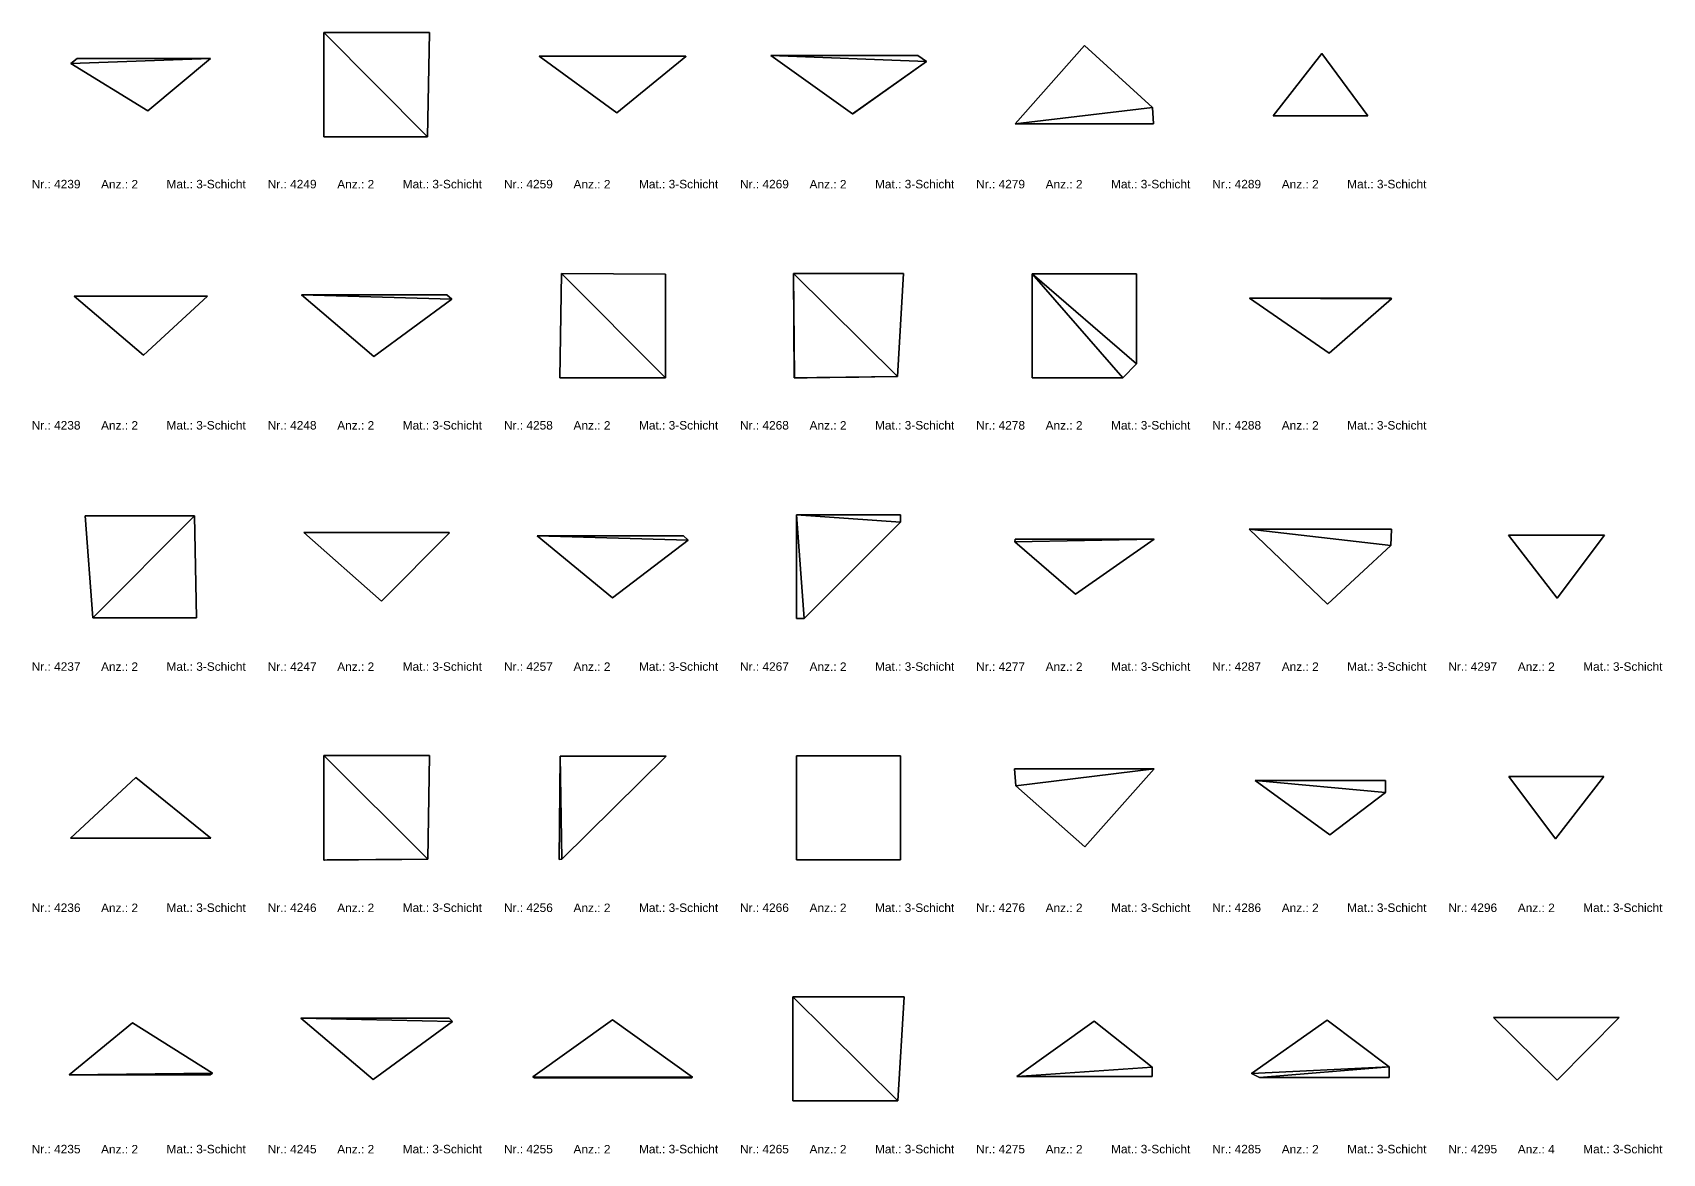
# Model space of a CAD drawing. Header units: millimetres. Extents: x -1099 to 66227, y -20588 to 1633.
# Drawn here: x 50685 to 66227, y -9081 to 1614 of the extents above; entities that cross this region are included whole.
import ezdxf

# ---------------------------------------------------------------- set-up
doc = ezdxf.new("R2010")
doc.units = ezdxf.units.MM
doc.header["$LTSCALE"] = 12.5
doc.layers.add('CURVES', color=1, linetype='Continuous', true_color=0xff0000)
doc.layers.add('TEXT', color=1, linetype='Continuous', true_color=0xff0000)
doc.styles.add('ARIAL_REGULAR', font='arial.ttf')

msp = doc.modelspace()

# ---------------------------------------------------------------- texts
at = {"layer": 'TEXT', "attachment_point": 7, "style": 'ARIAL_REGULAR'}
for s, insert, char_height, width in [('Nr.: 4239', (50676, 126), 81.1, 1080.49), ('Anz.: 2', (51338, 126), 81.1, 853.81), ('Mat.: 3-Schicht', (51962, 126), 81.15, 1665.28), ('Nr.: 4249', (52927, 126), 81.1, 1080.49), ('Anz.: 2', (53590, 126), 81.1, 853.81), ('Mat.: 3-Schicht', (54214, 126), 81.15, 1665.28), ('Nr.: 4259', (55180, 126), 81.1, 1080.49), ('Anz.: 2', (55843, 126), 81.1, 853.81), ('Mat.: 3-Schicht', (56467, 126), 81.15, 1665.28), ('Nr.: 4269', (57431, 126), 81.1, 1080.49), ('Anz.: 2', (58094, 126), 81.1, 853.81), ('Mat.: 3-Schicht', (58718, 126), 81.15, 1665.28), ('Nr.: 4279', (59683, 126), 81.1, 1080.49), ('Anz.: 2', (60345, 126), 81.1, 853.81), ('Mat.: 3-Schicht', (60969, 126), 81.15, 1665.28), ('Nr.: 4289', (61934, 126), 81.1, 1080.49), ('Anz.: 2', (62597, 126), 81.1, 853.81), ('Mat.: 3-Schicht', (63221, 126), 81.15, 1665.28), ('Nr.: 4238', (50676, -2175), 81.1, 1080.49), ('Anz.: 2', (51338, -2175), 81.1, 853.81), ('Mat.: 3-Schicht', (51962, -2175), 81.15, 1665.28), ('Nr.: 4248', (52927, -2175), 81.1, 1080.49), ('Anz.: 2', (53590, -2175), 81.1, 853.81), ('Mat.: 3-Schicht', (54214, -2175), 81.15, 1665.28), ('Nr.: 4258', (55180, -2175), 81.1, 1080.49), ('Anz.: 2', (55843, -2175), 81.1, 853.81), ('Mat.: 3-Schicht', (56467, -2175), 81.15, 1665.28), ('Nr.: 4268', (57431, -2175), 81.1, 1080.49), ('Anz.: 2', (58094, -2175), 81.1, 853.81), ('Mat.: 3-Schicht', (58718, -2175), 81.15, 1665.28), ('Nr.: 4278', (59683, -2175), 81.1, 1080.49), ('Anz.: 2', (60345, -2175), 81.1, 853.81), ('Mat.: 3-Schicht', (60969, -2175), 81.15, 1665.28), ('Nr.: 4288', (61934, -2175), 81.1, 1080.49), ('Anz.: 2', (62597, -2175), 81.1, 853.81), ('Mat.: 3-Schicht', (63221, -2175), 81.15, 1665.28), ('Nr.: 4237', (50676, -4477), 81.1, 1079.61), ('Anz.: 2', (51338, -4477), 81.1, 853.81), ('Mat.: 3-Schicht', (51962, -4477), 81.15, 1665.28), ('Nr.: 4247', (52927, -4477), 81.1, 1079.61), ('Anz.: 2', (53590, -4477), 81.1, 853.81), ('Mat.: 3-Schicht', (54214, -4477), 81.15, 1665.28), ('Nr.: 4257', (55180, -4477), 81.1, 1079.61), ('Anz.: 2', (55843, -4477), 81.1, 853.81), ('Mat.: 3-Schicht', (56467, -4477), 81.15, 1665.28), ('Nr.: 4267', (57431, -4477), 81.1, 1079.61), ('Anz.: 2', (58094, -4477), 81.1, 853.81), ('Mat.: 3-Schicht', (58718, -4477), 81.15, 1665.28), ('Nr.: 4277', (59683, -4477), 81.1, 1079.61), ('Anz.: 2', (60345, -4477), 81.1, 853.81), ('Mat.: 3-Schicht', (60969, -4477), 81.15, 1665.28), ('Nr.: 4287', (61934, -4477), 81.1, 1079.61), ('Anz.: 2', (62597, -4477), 81.1, 853.81), ('Mat.: 3-Schicht', (63221, -4477), 81.15, 1665.28), ('Nr.: 4297', (64185, -4477), 81.1, 1079.61), ('Anz.: 2', (64848, -4477), 81.1, 853.81), ('Mat.: 3-Schicht', (65472, -4477), 81.15, 1665.28), ('Nr.: 4236', (50676, -6778), 81.1, 1079.61), ('Anz.: 2', (51338, -6778), 81.1, 853.81), ('Mat.: 3-Schicht', (51962, -6778), 81.15, 1665.28), ('Nr.: 4246', (52927, -6778), 81.1, 1079.61), ('Anz.: 2', (53590, -6778), 81.1, 853.81), ('Mat.: 3-Schicht', (54214, -6778), 81.15, 1665.28), ('Nr.: 4256', (55180, -6778), 81.1, 1079.61), ('Anz.: 2', (55843, -6778), 81.1, 853.81), ('Mat.: 3-Schicht', (56467, -6778), 81.15, 1665.28), ('Nr.: 4266', (57431, -6778), 81.1, 1079.61), ('Anz.: 2', (58094, -6778), 81.1, 853.81), ('Mat.: 3-Schicht', (58718, -6778), 81.15, 1665.28), ('Nr.: 4276', (59683, -6778), 81.1, 1079.61), ('Anz.: 2', (60345, -6778), 81.1, 853.81), ('Mat.: 3-Schicht', (60969, -6778), 81.15, 1665.28), ('Nr.: 4286', (61934, -6778), 81.1, 1079.61), ('Anz.: 2', (62597, -6778), 81.1, 853.81), ('Mat.: 3-Schicht', (63221, -6778), 81.15, 1665.28), ('Nr.: 4296', (64185, -6778), 81.1, 1079.61), ('Anz.: 2', (64848, -6778), 81.1, 853.81), ('Mat.: 3-Schicht', (65472, -6778), 81.15, 1665.28), ('Nr.: 4235', (50676, -9081), 81.1, 1081.37), ('Anz.: 2', (51338, -9081), 81.1, 853.81), ('Mat.: 3-Schicht', (51962, -9081), 81.15, 1665.28), ('Nr.: 4245', (52927, -9081), 81.1, 1081.37), ('Anz.: 2', (53590, -9081), 81.1, 853.81), ('Mat.: 3-Schicht', (54214, -9081), 81.15, 1665.28), ('Nr.: 4255', (55180, -9081), 81.1, 1081.37), ('Anz.: 2', (55843, -9081), 81.1, 853.81), ('Mat.: 3-Schicht', (56467, -9081), 81.15, 1665.28), ('Nr.: 4265', (57431, -9081), 81.1, 1081.37), ('Anz.: 2', (58094, -9081), 81.1, 853.81), ('Mat.: 3-Schicht', (58718, -9081), 81.15, 1665.28), ('Nr.: 4275', (59683, -9081), 81.1, 1081.37), ('Anz.: 2', (60345, -9081), 81.1, 853.81), ('Mat.: 3-Schicht', (60969, -9081), 81.15, 1665.28), ('Nr.: 4285', (61934, -9081), 81.1, 1081.37), ('Anz.: 2', (62597, -9081), 81.1, 853.81), ('Mat.: 3-Schicht', (63221, -9081), 81.15, 1665.28), ('Nr.: 4295', (64185, -9081), 81.1, 1081.37), ('Anz.: 4', (64848, -9081), 81.1, 854.69), ('Mat.: 3-Schicht', (65472, -9081), 81.15, 1665.28)]:
    msp.add_mtext(s, dxfattribs=dict(at, insert=insert, char_height=char_height, width=width))

# ---------------------------------------------------------------- meshes
at = {"layer": 'CURVES'}
mesh = msp.add_polyface(dxfattribs=at)
corners = [(54471, 1614), (53461, 1614), (53461, 1614, 100), (54471, 1614, 100), (53461, 1614, 100), (53461, 1614), (53461, 620), (53461, 620, 100), (53461, 620, 100), (53461, 620), (54452, 620), (54452, 620, 100), (54471, 1614), (54471, 1614, 100), (54452, 620, 100), (54452, 620), (53461, 1614), (54471, 1614), (53461, 620), (54452, 620), (54471, 1614, 100), (53461, 1614, 100), (53461, 620, 100), (54452, 620, 100)]
mesh.append_faces([[corners[k] for k in face] for face in [(3, 0, 1, 2), (5, 6, 7, 4), (8, 9, 10, 11), (13, 14, 15, 12), (16, 19, 18, 18), (19, 16, 17, 17), (23, 21, 22, 22), (21, 23, 20, 20)]])
mesh = msp.add_polyface(dxfattribs=at)
corners = [(61365, 900), (60715, 1490), (60715, 1490, 100), (61365, 900, 100), (60715, 1490, 100), (60715, 1490), (60056, 744), (60056, 744, 100), (60056, 744, 100), (60056, 744), (61375, 744), (61375, 744, 100), (61365, 900), (61365, 900, 100), (61375, 744, 100), (61375, 744), (60715, 1490), (61365, 900), (60056, 744), (61375, 744), (61365, 900, 100), (60715, 1490, 100), (60056, 744, 100), (61375, 744, 100)]
mesh.append_faces([[corners[k] for k in face] for face in [(0, 1, 2, 3), (4, 5, 6, 7), (8, 9, 10, 11), (15, 12, 13, 14), (17, 19, 18, 18), (18, 16, 17, 17), (20, 21, 22, 22), (22, 23, 20, 20)]])
mesh = msp.add_polyface(dxfattribs=at)
corners = [(62980, 1414), (62515, 820), (62515, 820, 100), (62980, 1414, 100), (62515, 820, 100), (62515, 820), (63417, 820), (63417, 820, 100), (62980, 1414), (62980, 1414, 100), (63417, 820, 100), (63417, 820), (62515, 820), (62980, 1414), (63417, 820), (62980, 1414, 100), (62515, 820, 100), (63417, 820, 100)]
mesh.append_faces([[corners[k] for k in face] for face in [(0, 1, 2, 3), (4, 5, 6, 7), (11, 8, 9, 10), (14, 12, 13, 13), (15, 16, 17, 17)]])
mesh = msp.add_polyface(dxfattribs=at)
corners = [(52383, 1367), (51110, 1367), (51110, 1367, 100), (52383, 1367, 100), (51110, 1367, 100), (51110, 1367), (51049, 1317), (51049, 1317, 100), (51049, 1317, 100), (51049, 1317), (51784, 867), (51784, 867, 100), (52383, 1367), (52383, 1367, 100), (51784, 867, 100), (51784, 867), (51110, 1367), (52383, 1367), (51049, 1317), (51784, 867), (52383, 1367, 100), (51110, 1367, 100), (51049, 1317, 100), (51784, 867, 100)]
mesh.append_faces([[corners[k] for k in face] for face in [(3, 0, 1, 2), (5, 6, 7, 4), (8, 9, 10, 11), (15, 12, 13, 14), (17, 19, 18, 18), (18, 16, 17, 17), (20, 21, 22, 22), (22, 23, 20, 20)]])
mesh = msp.add_polyface(dxfattribs=at)
corners = [(56913, 1388), (55517, 1388), (55517, 1388, 100), (56913, 1388, 100), (55517, 1388, 100), (55517, 1388), (56257, 847), (56257, 847, 100), (56257, 847, 100), (56257, 847), (56915, 1386), (56915, 1386, 100), (56913, 1388), (56913, 1388, 100), (56915, 1386, 100), (56915, 1386), (56915, 1386, 50), (56915, 1386, 25), (56915, 1386, 50), (56915, 1386, 25), (56915, 1386, 12), (56915, 1386, 25), (56915, 1386, 12), (56913, 1387, 50), (56913, 1387, 50), (56913, 1387, 25), (56913, 1387, 25), (56913, 1388, 25), (56913, 1387, 12), (56913, 1388, 12), (56913, 1387, 75), (56913, 1387, 75), (56913, 1387, 88), (56913, 1388, 75), (56913, 1388, 88), (56915, 1386, 75), (56915, 1386, 75), (56915, 1386, 88), (56915, 1386, 75), (56915, 1386, 88), (55517, 1388), (56913, 1388), (56257, 847), (56915, 1386), (56913, 1388, 100), (55517, 1388, 100), (56257, 847, 100), (56915, 1386, 100)]
mesh.append_faces([[corners[k] for k in face] for face in [(0, 1, 2, 3), (7, 4, 5, 6), (8, 9, 10, 11), (37, 39, 38, 36), (35, 36, 18, 16), (16, 18, 19, 17), (19, 21, 22, 20), (34, 32, 31, 33), (31, 30, 23, 24), (24, 23, 25, 26), (27, 26, 28, 29), (21, 15, 22, 22), (20, 22, 15, 15), (21, 38, 14, 15), (17, 19, 20, 20), (25, 17, 20, 28), (21, 19, 18, 18), (15, 12, 28, 20), (38, 21, 18, 18), (39, 14, 38, 38), (37, 14, 39, 39), (18, 36, 38, 38), (13, 14, 37, 32), (36, 35, 37, 37), (35, 16, 23, 30), (35, 30, 32, 37), (16, 17, 25, 23), (28, 26, 25, 25), (27, 29, 12, 12), (27, 12, 33, 33), (12, 29, 28, 28), (27, 24, 26, 26), (33, 31, 24, 24), (32, 30, 31, 31), (32, 34, 13, 13), (33, 13, 34, 34), (13, 33, 12, 12), (33, 24, 27, 27), (40, 43, 42, 42), (43, 40, 41, 41), (47, 45, 46, 46), (45, 47, 44, 44)]])
mesh = msp.add_polyface(dxfattribs=at)
corners = [(59126, 1396), (57724, 1396), (57724, 1396, 100), (59126, 1396, 100), (57724, 1396, 100), (57724, 1396), (58505, 838), (58505, 838, 100), (58505, 838, 100), (58505, 838), (58506, 838), (58506, 838, 100), (58506, 838, 100), (58506, 838), (59208, 1339), (59208, 1339, 100), (59126, 1396), (59126, 1396, 100), (59208, 1339, 100), (59208, 1339), (57724, 1396), (59126, 1396), (58505, 838), (58506, 838), (59208, 1339), (59126, 1396, 100), (57724, 1396, 100), (58505, 838, 100), (58506, 838, 100), (59208, 1339, 100)]
mesh.append_faces([[corners[k] for k in face] for face in [(2, 3, 0, 1), (5, 6, 7, 4), (8, 9, 10, 11), (15, 12, 13, 13), (13, 14, 15, 15), (17, 18, 19, 19), (19, 16, 17, 17), (24, 23, 22, 22), (21, 24, 20, 20), (22, 20, 24, 24), (29, 26, 27, 27), (26, 29, 25, 25), (28, 29, 27, 27)]])
mesh = msp.add_polyface(dxfattribs=at)
corners = [(56720, -690), (55730, -684), (55730, -684, 100), (56720, -690, 100), (55730, -684, 100), (55730, -684), (55712, -1681), (55712, -1681, 100), (55712, -1681, 100), (55712, -1681), (56720, -1681), (56720, -1681, 100), (56720, -690), (56720, -690, 100), (56720, -1681, 100), (56720, -1681), (55730, -684), (56720, -690), (55712, -1681), (56720, -1681), (56720, -690, 100), (55730, -684, 100), (55712, -1681, 100), (56720, -1681, 100)]
mesh.append_faces([[corners[k] for k in face] for face in [(3, 0, 1, 2), (4, 5, 6, 7), (8, 9, 10, 11), (14, 15, 12, 13), (16, 19, 18, 18), (19, 16, 17, 17), (23, 21, 22, 22), (21, 23, 20, 20)]])
mesh = msp.add_polyface(dxfattribs=at)
corners = [(58990, -684), (57942, -684), (57942, -684, 100), (58990, -684, 100), (57942, -684, 100), (57942, -684), (57949, -1681), (57949, -1681, 100), (57949, -1681), (57949, -1681, 100), (58932, -1668), (58932, -1668, 100), (58440, -1674, 50), (57950, -1681, 50), (57950, -1681), (57950, -1681, 25), (57950, -1681, 50), (57950, -1681, 25), (57950, -1681, 12), (57949, -1681, 25), (57949, -1681, 12), (57949, -1681, 6), (57949, -1681, 12), (57949, -1681, 6), (57949, -1681, 3), (57949, -1681, 6), (57949, -1681, 3), (58440, -1674, 25), (58072, -1679, 50), (58072, -1679, 25), (58686, -1671, 50), (58072, -1679, 12), (57950, -1681, 25), (57950, -1681, 12), (57950, -1681, 12), (58072, -1679, 6), (57981, -1680, 12), (57950, -1681, 6), (57981, -1680, 6), (58440, -1674, 12), (58256, -1677, 25), (58256, -1677, 12), (58686, -1671, 25), (58563, -1673, 50), (58563, -1673, 25), (57981, -1680, 3), (57950, -1681, 6), (57950, -1681, 3), (57950, -1681, 3), (57950, -1681, 12), (57950, -1681, 6), (57950, -1681, 6), (57950, -1681, 25), (57950, -1681, 12), (57981, -1680, 2), (57958, -1681, 3), (57950, -1681, 2), (57958, -1681, 2), (58072, -1679, 3), (58027, -1680, 6), (58027, -1680, 3), (58256, -1677, 6), (58164, -1678, 12), (58164, -1678, 6), (57950, -1681, 100), (58440, -1674, 75), (57950, -1681, 75), (58072, -1679, 75), (58072, -1679, 88), (57950, -1681, 88), (57950, -1681, 75), (57950, -1681, 88), (57950, -1681, 75), (58072, -1679, 94), (57950, -1681, 94), (57981, -1680, 88), (57981, -1680, 94), (58440, -1674, 88), (58256, -1677, 75), (58256, -1677, 88), (58686, -1671, 75), (58563, -1673, 75), (57981, -1680, 97), (57950, -1681, 97), (57950, -1681, 94), (57950, -1681, 97), (57950, -1681, 94), (57950, -1681, 88), (57950, -1681, 94), (57950, -1681, 88), (57950, -1681, 75), (57950, -1681, 88), (57981, -1680, 98), (57950, -1681, 98), (57958, -1681, 97), (57958, -1681, 98), (58072, -1679, 97), (58027, -1680, 94), (58027, -1680, 97), (58256, -1677, 94), (58164, -1678, 88), (58164, -1678, 94), (57949, -1681, 75), (57949, -1681, 88), (57949, -1681, 94), (57949, -1681, 88), (57949, -1681, 94), (57949, -1681, 97), (57949, -1681, 94), (57949, -1681, 97), (58990, -684), (58990, -684, 100), (58932, -1668, 100), (58932, -1668), (57942, -684), (58990, -684), (57949, -1681), (58932, -1668), (57950, -1681), (58990, -684, 100), (57942, -684, 100), (57949, -1681, 100), (57950, -1681, 100), (58932, -1668, 100)]
mesh.append_faces([[corners[k] for k in face] for face in [(0, 1, 2, 3), (7, 4, 5, 6), (101, 73, 68, 100), (99, 101, 100, 79), (100, 68, 67, 67), (78, 79, 100, 100), (67, 78, 100, 100), (77, 79, 78, 65), (98, 82, 76, 97), (96, 98, 97, 73), (95, 93, 85, 94), (92, 95, 94, 82), (85, 83, 74, 84), (94, 85, 84, 84), (76, 82, 94, 94), (84, 76, 94, 94), (84, 74, 71, 71), (75, 76, 84, 84), (71, 75, 84, 84), (97, 76, 75, 75), (68, 73, 97, 97), (75, 68, 97, 97), (88, 86, 69, 87), (74, 88, 87, 71), (87, 69, 66, 66), (70, 71, 87, 87), (66, 70, 87, 87), (75, 71, 70, 70), (67, 68, 75, 75), (70, 67, 75, 75), (70, 66, 13, 13), (28, 67, 70, 70), (13, 28, 70, 70), (78, 67, 28, 28), (12, 65, 78, 78), (28, 12, 78, 78), (91, 89, 72, 90), (69, 91, 90, 66), (107, 109, 108, 106), (104, 106, 105, 103), (89, 103, 102, 72), (90, 72, 16, 16), (13, 66, 90, 90), (16, 13, 90, 90), (52, 15, 13, 13), (16, 17, 52, 52), (13, 16, 52, 52), (17, 19, 20, 18), (20, 22, 23, 21), (23, 25, 26, 24), (15, 52, 53, 33), (52, 17, 18, 53), (40, 27, 12, 12), (28, 29, 40, 40), (12, 28, 40, 40), (32, 29, 28, 28), (13, 15, 32, 32), (28, 13, 32, 32), (36, 31, 29, 29), (32, 34, 36, 36), (29, 32, 36, 36), (49, 34, 32, 32), (15, 33, 49, 49), (32, 15, 49, 49), (34, 49, 51, 37), (49, 33, 50, 51), (59, 35, 31, 31), (36, 38, 59, 59), (31, 36, 59, 59), (46, 38, 36, 36), (34, 37, 46, 46), (36, 34, 46, 46), (55, 45, 38, 38), (46, 48, 55, 55), (38, 46, 55, 55), (46, 37, 47, 48), (45, 55, 57, 54), (55, 48, 56, 57), (35, 59, 60, 58), (59, 38, 45, 60), (27, 40, 41, 39), (62, 41, 40, 40), (29, 31, 62, 62), (40, 29, 62, 62), (41, 62, 63, 61), (62, 31, 35, 63), (81, 65, 12, 43), (80, 81, 43, 30), (30, 43, 44, 42), (43, 12, 27, 44), (25, 8, 26, 26), (24, 26, 8, 8), (24, 8, 50, 50), (9, 8, 25, 108), (25, 23, 22, 22), (18, 20, 21, 21), (21, 23, 24, 24), (19, 22, 20, 20), (21, 24, 50, 50), (22, 105, 108, 25), (47, 51, 50, 50), (51, 47, 37, 37), (14, 47, 50, 50), (50, 33, 53, 53), (53, 18, 50, 50), (16, 19, 17, 17), (21, 50, 18, 18), (14, 50, 8, 8), (105, 22, 19, 102), (105, 106, 108, 108), (105, 102, 103, 103), (107, 9, 109, 109), (108, 109, 9, 9), (107, 106, 104, 104), (86, 107, 104, 104), (86, 9, 107, 107), (104, 103, 89, 89), (102, 16, 72, 72), (86, 89, 91, 91), (91, 69, 86, 86), (83, 88, 74, 74), (86, 88, 83, 83), (64, 9, 86, 86), (104, 89, 86, 86), (102, 19, 16, 16), (83, 64, 86, 86), (57, 56, 14, 14), (47, 14, 56, 56), (14, 54, 57, 57), (54, 14, 58, 58), (54, 58, 60, 60), (60, 45, 54, 54), (58, 14, 10, 10), (47, 56, 48, 48), (63, 35, 58, 58), (39, 61, 10, 10), (58, 61, 63, 63), (58, 10, 61, 61), (61, 39, 41, 41), (39, 44, 27, 27), (39, 42, 44, 44), (42, 39, 10, 10), (42, 10, 30, 30), (92, 82, 98, 98), (83, 93, 64, 64), (95, 64, 93, 93), (64, 92, 96, 96), (64, 95, 92, 92), (98, 96, 92, 92), (11, 64, 96, 96), (96, 73, 101, 101), (83, 85, 93, 93), (77, 65, 81, 81), (11, 80, 30, 30), (77, 81, 80, 80), (11, 99, 77, 77), (79, 77, 99, 99), (80, 11, 77, 77), (99, 11, 96, 96), (101, 99, 96, 96), (11, 30, 10, 10), (111, 112, 113, 110), (114, 118, 116, 116), (115, 117, 114, 114), (118, 114, 117, 117), (122, 120, 121, 121), (120, 123, 119, 119), (122, 123, 120, 120)]])
mesh = msp.add_polyface(dxfattribs=at)
corners = [(61213, -687), (60218, -687), (60218, -687, 100), (61213, -687, 100), (60218, -687, 100), (60218, -687), (60218, -1679), (60218, -1679, 100), (60218, -1679, 100), (60218, -1679), (61081, -1679), (61081, -1679, 100), (61081, -1679, 100), (61081, -1679), (61213, -1546), (61213, -1546, 100), (61213, -687), (61213, -687, 100), (61213, -1546, 100), (61213, -1546), (60218, -687), (61213, -687), (60218, -1679), (61081, -1679), (61213, -1546), (61213, -687, 100), (60218, -687, 100), (60218, -1679, 100), (61081, -1679, 100), (61213, -1546, 100)]
mesh.append_faces([[corners[k] for k in face] for face in [(3, 0, 1, 2), (5, 6, 7, 4), (8, 9, 10, 11), (12, 13, 14, 15), (17, 18, 19, 16), (20, 23, 22, 22), (21, 24, 20, 20), (23, 20, 24, 24), (28, 26, 27, 27), (26, 29, 25, 25), (28, 29, 26, 26)]])
mesh = msp.add_polyface(dxfattribs=at)
corners = [(52352, -900), (51080, -900), (51080, -900, 100), (52352, -900, 100), (51080, -900, 100), (51080, -900), (51743, -1465), (51743, -1465, 100), (52352, -900), (52352, -900, 100), (51743, -1465, 100), (51743, -1465), (51080, -900), (52352, -900), (51743, -1465), (52352, -900, 100), (51080, -900, 100), (51743, -1465, 100)]
mesh.append_faces([[corners[k] for k in face] for face in [(3, 0, 1, 2), (5, 6, 7, 4), (11, 8, 9, 10), (13, 14, 12, 12), (15, 16, 17, 17)]])
mesh = msp.add_polyface(dxfattribs=at)
corners = [(54636, -890), (53249, -890), (53249, -890, 100), (54636, -890, 100), (53249, -890, 100), (53249, -890), (53939, -1476), (53939, -1476, 100), (53939, -1476, 100), (53939, -1476), (54683, -930), (54683, -930, 100), (54636, -890), (54636, -890, 100), (54683, -930, 100), (54683, -930), (53249, -890), (54636, -890), (53939, -1476), (54683, -930), (54636, -890, 100), (53249, -890, 100), (53939, -1476, 100), (54683, -930, 100)]
mesh.append_faces([[corners[k] for k in face] for face in [(3, 0, 1, 2), (4, 5, 6, 7), (8, 9, 10, 11), (14, 15, 12, 13), (16, 19, 18, 18), (19, 16, 17, 17), (23, 21, 22, 22), (21, 23, 20, 20)]])
mesh = msp.add_polyface(dxfattribs=at)
corners = [(63642, -922), (62289, -922), (62289, -922, 100), (63642, -922, 100), (62289, -922, 100), (62289, -922), (63049, -1444), (63049, -1444, 100), (63049, -1444, 100), (63049, -1444), (63643, -928), (63643, -928, 100), (63642, -922), (63642, -922, 100), (63643, -928, 100), (63643, -928), (62289, -922), (63642, -922), (63049, -1444), (63643, -928), (63642, -922, 100), (62289, -922, 100), (63049, -1444, 100), (63643, -928, 100)]
mesh.append_faces([[corners[k] for k in face] for face in [(3, 0, 1, 2), (4, 5, 6, 7), (8, 9, 10, 11), (14, 15, 12, 13), (16, 19, 18, 18), (19, 16, 17, 17), (23, 21, 22, 22), (21, 23, 20, 20)]])
mesh = msp.add_polyface(dxfattribs=at)
corners = [(52228, -2997), (51185, -2997), (51185, -2997, 100), (52228, -2997, 100), (51185, -2997, 100), (51185, -2997), (51260, -3969), (51260, -3969, 100), (51260, -3969, 100), (51260, -3969), (52248, -3969), (52248, -3969, 100), (52228, -2997), (52228, -2997, 100), (52248, -3969, 100), (52248, -3969), (51185, -2997), (52228, -2997), (51260, -3969), (52248, -3969), (52228, -2997, 100), (51185, -2997, 100), (51260, -3969, 100), (52248, -3969, 100)]
mesh.append_faces([[corners[k] for k in face] for face in [(3, 0, 1, 2), (4, 5, 6, 7), (8, 9, 10, 11), (14, 15, 12, 13), (17, 19, 18, 18), (18, 16, 17, 17), (20, 21, 22, 22), (22, 23, 20, 20)]])
mesh = msp.add_polyface(dxfattribs=at)
corners = [(58962, -2987), (57969, -2987), (57969, -2987, 100), (58962, -2987, 100), (57969, -2987, 100), (57969, -2987), (57969, -3978), (57969, -3978, 100), (57969, -3978, 100), (57969, -3978), (58042, -3978), (58042, -3978, 100), (58042, -3978, 100), (58042, -3978), (58962, -3059), (58962, -3059, 100), (58962, -2987), (58962, -2987, 100), (58962, -3059, 100), (58962, -3059), (57969, -2987), (58962, -2987), (57969, -3978), (58042, -3978), (58962, -3059), (58962, -2987, 100), (57969, -2987, 100), (57969, -3978, 100), (58042, -3978, 100), (58962, -3059, 100)]
mesh.append_faces([[corners[k] for k in face] for face in [(2, 3, 0, 1), (7, 4, 5, 6), (11, 8, 9, 10), (15, 12, 13, 14), (17, 18, 19, 16), (20, 23, 22, 22), (21, 24, 20, 20), (23, 20, 24, 24), (28, 26, 27, 27), (26, 29, 25, 25), (28, 29, 26, 26)]])
mesh = msp.add_polyface(dxfattribs=at)
corners = [(54657, -3156), (53270, -3156), (53270, -3156, 100), (54657, -3156, 100), (53270, -3156, 100), (53270, -3156), (54011, -3810), (54011, -3810, 100), (54011, -3810, 100), (54011, -3810), (54662, -3159), (54662, -3159, 100), (54657, -3156), (54657, -3156, 100), (54662, -3159, 100), (54662, -3159), (53270, -3156), (54657, -3156), (54011, -3810), (54662, -3159), (54657, -3156, 100), (53270, -3156, 100), (54011, -3810, 100), (54662, -3159, 100)]
mesh.append_faces([[corners[k] for k in face] for face in [(3, 0, 1, 2), (4, 5, 6, 7), (8, 9, 10, 11), (14, 15, 12, 13), (16, 19, 18, 18), (19, 16, 17, 17), (23, 21, 22, 22), (21, 23, 20, 20)]])
mesh = msp.add_polyface(dxfattribs=at)
corners = [(56891, -3187), (55496, -3187), (55496, -3187, 100), (56891, -3187, 100), (55496, -3187, 100), (55496, -3187), (56214, -3779), (56214, -3779, 100), (56214, -3779, 100), (56214, -3779), (56937, -3230), (56937, -3230, 100), (56891, -3187), (56891, -3187, 100), (56937, -3230, 100), (56937, -3230), (55496, -3187), (56891, -3187), (56214, -3779), (56937, -3230), (56891, -3187, 100), (55496, -3187, 100), (56214, -3779, 100), (56937, -3230, 100)]
mesh.append_faces([[corners[k] for k in face] for face in [(3, 0, 1, 2), (7, 4, 5, 6), (8, 9, 10, 11), (13, 14, 15, 12), (16, 19, 18, 18), (19, 16, 17, 17), (23, 21, 22, 22), (21, 23, 20, 20)]])
mesh = msp.add_polyface(dxfattribs=at)
corners = [(61380, -3220), (60054, -3220), (60054, -3220, 100), (61380, -3220, 100), (60054, -3220, 100), (60054, -3220), (60052, -3246), (60052, -3246, 100), (60052, -3246, 100), (60052, -3246), (60630, -3745), (60630, -3745, 100), (61380, -3220), (61380, -3220, 100), (60630, -3745, 100), (60630, -3745), (60054, -3220), (61380, -3220), (60052, -3246), (60630, -3745), (61380, -3220, 100), (60054, -3220, 100), (60052, -3246, 100), (60630, -3745, 100)]
mesh.append_faces([[corners[k] for k in face] for face in [(0, 1, 2, 3), (5, 6, 7, 4), (8, 9, 10, 11), (15, 12, 13, 14), (17, 19, 18, 18), (18, 16, 17, 17), (20, 21, 22, 22), (22, 23, 20, 20)]])
mesh = msp.add_polyface(dxfattribs=at)
corners = [(63645, -3126), (62287, -3126), (62287, -3126, 100), (63645, -3126, 100), (62287, -3126, 100), (62287, -3126), (63032, -3839), (63032, -3839, 100), (63032, -3839, 100), (63032, -3839), (63637, -3280), (63637, -3280, 100), (63645, -3126), (63645, -3126, 100), (63637, -3280, 100), (63637, -3280), (62287, -3126), (63645, -3126), (63032, -3839), (63637, -3280), (63645, -3126, 100), (62287, -3126, 100), (63032, -3839, 100), (63637, -3280, 100)]
mesh.append_faces([[corners[k] for k in face] for face in [(3, 0, 1, 2), (4, 5, 6, 7), (8, 9, 10, 11), (14, 15, 12, 13), (16, 19, 18, 18), (19, 16, 17, 17), (23, 21, 22, 22), (21, 23, 20, 20)]])
mesh = msp.add_polyface(dxfattribs=at)
corners = [(65674, -3182), (64758, -3182), (64758, -3182, 100), (65674, -3182, 100), (64758, -3182, 100), (64758, -3182), (65225, -3784), (65225, -3784, 100), (65674, -3182), (65674, -3182, 100), (65225, -3784, 100), (65225, -3784), (64758, -3182), (65674, -3182), (65225, -3784), (65674, -3182, 100), (64758, -3182, 100), (65225, -3784, 100)]
mesh.append_faces([[corners[k] for k in face] for face in [(0, 1, 2, 3), (6, 4, 5, 5), (4, 6, 7, 7), (9, 10, 11, 11), (11, 8, 9, 9), (13, 14, 12, 12), (15, 16, 17, 17)]])
mesh = msp.add_polyface(dxfattribs=at)
corners = [(54471, -5285), (53461, -5285), (53461, -5285, 100), (54471, -5285, 100), (53461, -5285, 100), (53461, -5285), (53461, -6281), (53461, -6281, 100), (53461, -6281), (53461, -6281, 100), (54453, -6273), (54453, -6273, 100), (53957, -6277, 50), (53463, -6281, 50), (53463, -6281), (53463, -6281, 25), (53462, -6281, 50), (53462, -6281, 25), (53462, -6281, 12), (53461, -6281, 25), (53461, -6281, 12), (53461, -6281, 6), (53461, -6281, 12), (53461, -6281, 6), (53957, -6277, 25), (53586, -6280, 50), (53586, -6280, 25), (54205, -6275, 50), (53586, -6280, 12), (53463, -6281, 25), (53463, -6281, 12), (53463, -6281, 12), (53586, -6280, 6), (53493, -6280, 12), (53463, -6281, 6), (53493, -6280, 6), (53957, -6277, 12), (53771, -6278, 25), (53771, -6278, 12), (54205, -6275, 25), (54081, -6276, 50), (54081, -6276, 25), (53493, -6280, 3), (53463, -6281, 6), (53463, -6281, 3), (53463, -6281, 3), (53463, -6281, 12), (53463, -6281, 6), (53463, -6281, 6), (53462, -6281, 25), (53462, -6281, 12), (53493, -6280, 2), (53470, -6281, 3), (53463, -6281, 2), (53470, -6281, 2), (53586, -6280, 3), (53540, -6280, 6), (53540, -6280, 3), (53771, -6278, 6), (53679, -6279, 12), (53679, -6279, 6), (53463, -6281, 100), (53957, -6277, 75), (53463, -6281, 75), (53586, -6280, 75), (53586, -6280, 88), (53463, -6281, 88), (53463, -6281, 75), (53463, -6281, 88), (53462, -6281, 75), (53586, -6280, 94), (53463, -6281, 94), (53493, -6280, 88), (53493, -6280, 94), (53957, -6277, 88), (53771, -6278, 75), (53771, -6278, 88), (54205, -6275, 75), (54081, -6276, 75), (53493, -6280, 97), (53463, -6281, 97), (53463, -6281, 94), (53463, -6281, 97), (53463, -6281, 94), (53463, -6281, 88), (53463, -6281, 94), (53462, -6281, 88), (53462, -6281, 75), (53462, -6281, 88), (53493, -6280, 98), (53463, -6281, 98), (53470, -6281, 97), (53470, -6281, 98), (53586, -6280, 97), (53540, -6280, 94), (53540, -6280, 97), (53771, -6278, 94), (53679, -6279, 88), (53679, -6279, 94), (53461, -6281, 75), (53461, -6281, 88), (53461, -6281, 94), (53461, -6281, 88), (53461, -6281, 94), (54471, -5285), (54471, -5285, 100), (54453, -6273, 100), (54453, -6273), (53461, -5285), (54471, -5285), (53461, -6281), (54453, -6273), (53463, -6281), (54471, -5285, 100), (53461, -5285, 100), (53461, -6281, 100), (53463, -6281, 100), (54453, -6273, 100)]
mesh.append_faces([[corners[k] for k in face] for face in [(2, 3, 0, 1), (4, 5, 6, 7), (98, 70, 65, 97), (96, 98, 97, 76), (97, 65, 64, 64), (75, 76, 97, 97), (64, 75, 97, 97), (74, 76, 75, 62), (95, 79, 73, 94), (93, 95, 94, 70), (92, 90, 82, 91), (89, 92, 91, 79), (82, 80, 71, 81), (91, 82, 81, 81), (73, 79, 91, 91), (81, 73, 91, 91), (81, 71, 68, 68), (72, 73, 81, 81), (68, 72, 81, 81), (94, 73, 72, 72), (65, 70, 94, 94), (72, 65, 94, 94), (85, 83, 66, 84), (71, 85, 84, 68), (84, 66, 63, 63), (67, 68, 84, 84), (63, 67, 84, 84), (72, 68, 67, 67), (64, 65, 72, 72), (67, 64, 72, 72), (67, 63, 13, 13), (25, 64, 67, 67), (13, 25, 67, 67), (75, 64, 25, 25), (12, 62, 75, 75), (25, 12, 75, 75), (88, 86, 69, 87), (66, 88, 87, 63), (101, 103, 102, 100), (86, 100, 99, 69), (87, 69, 16, 16), (13, 63, 87, 87), (16, 13, 87, 87), (49, 15, 13, 13), (16, 17, 49, 49), (13, 16, 49, 49), (17, 19, 20, 18), (20, 22, 23, 21), (15, 49, 50, 30), (49, 17, 18, 50), (37, 24, 12, 12), (25, 26, 37, 37), (12, 25, 37, 37), (29, 26, 25, 25), (13, 15, 29, 29), (25, 13, 29, 29), (33, 28, 26, 26), (29, 31, 33, 33), (26, 29, 33, 33), (46, 31, 29, 29), (15, 30, 46, 46), (29, 15, 46, 46), (31, 46, 48, 34), (46, 30, 47, 48), (56, 32, 28, 28), (33, 35, 56, 56), (28, 33, 56, 56), (43, 35, 33, 33), (31, 34, 43, 43), (33, 31, 43, 43), (52, 42, 35, 35), (43, 45, 52, 52), (35, 43, 52, 52), (43, 34, 44, 45), (42, 52, 54, 51), (52, 45, 53, 54), (32, 56, 57, 55), (56, 35, 42, 57), (24, 37, 38, 36), (59, 38, 37, 37), (26, 28, 59, 59), (37, 26, 59, 59), (38, 59, 60, 58), (59, 28, 32, 60), (78, 62, 12, 40), (77, 78, 40, 27), (27, 40, 41, 39), (40, 12, 24, 41), (22, 8, 23, 23), (21, 23, 8, 8), (47, 21, 8, 14), (22, 102, 9, 8), (22, 20, 19, 19), (18, 20, 21, 21), (16, 19, 17, 17), (18, 21, 50, 50), (19, 99, 102, 22), (44, 48, 47, 47), (14, 53, 44, 44), (44, 53, 45, 45), (47, 14, 44, 44), (30, 50, 47, 47), (44, 34, 48, 48), (21, 47, 50, 50), (99, 100, 102, 102), (99, 16, 69, 69), (16, 99, 19, 19), (101, 9, 103, 103), (102, 103, 9, 9), (100, 86, 101, 101), (101, 83, 61, 9), (83, 101, 86, 88), (88, 66, 83, 83), (80, 85, 71, 71), (80, 61, 83, 83), (83, 85, 80, 80), (82, 90, 80, 80), (51, 54, 14, 14), (57, 42, 51, 51), (51, 14, 55, 55), (51, 55, 57, 57), (55, 60, 32, 32), (60, 55, 58, 58), (55, 14, 10, 10), (36, 38, 58, 58), (39, 36, 10, 10), (58, 10, 36, 36), (10, 58, 55, 55), (36, 41, 24, 24), (10, 27, 39, 39), (39, 41, 36, 36), (27, 10, 11, 11), (89, 79, 95, 95), (98, 93, 70, 70), (89, 95, 93, 93), (80, 90, 61, 61), (92, 61, 90, 90), (61, 92, 89, 89), (93, 61, 89, 89), (61, 93, 11, 11), (78, 74, 62, 62), (77, 74, 78, 78), (93, 96, 11, 11), (96, 74, 11, 11), (77, 11, 74, 74), (96, 76, 74, 74), (98, 96, 93, 93), (11, 77, 27, 27), (14, 54, 53, 53), (104, 106, 107, 107), (106, 104, 105, 105), (108, 112, 110, 110), (109, 111, 108, 108), (112, 108, 111, 111), (116, 114, 115, 115), (114, 117, 113, 113), (116, 117, 114, 114)]])
mesh = msp.add_polyface(dxfattribs=at)
corners = [(56726, -5291), (55717, -5291), (55717, -5291, 100), (56726, -5291, 100), (55717, -5291, 100), (55717, -5291), (55706, -6275), (55706, -6275, 100), (55706, -6275, 100), (55706, -6275), (55706, -6275), (55706, -6275, 100), (55706, -6275, 100), (55706, -6275), (55733, -6272), (55733, -6272, 100), (56726, -5291), (56726, -5291, 100), (55733, -6272, 100), (55733, -6272), (55717, -5291), (56726, -5291), (55706, -6275), (55706, -6275), (55733, -6272), (56726, -5291, 100), (55717, -5291, 100), (55706, -6275, 100), (55706, -6275, 100), (55733, -6272, 100)]
mesh.append_faces([[corners[k] for k in face] for face in [(0, 1, 2, 3), (5, 6, 7, 4), (8, 9, 10, 11), (15, 12, 13, 14), (19, 16, 17, 18), (24, 23, 22, 22), (21, 24, 20, 20), (22, 20, 24, 24), (29, 27, 28, 28), (25, 26, 29, 29), (27, 29, 26, 26)]])
mesh = msp.add_polyface(dxfattribs=at)
corners = [(58962, -5286), (57969, -5286), (57969, -5286, 100), (58962, -5286, 100), (57969, -5286, 100), (57969, -5286), (57969, -6279), (57969, -6279, 100), (57969, -6279, 100), (57969, -6279), (58962, -6279), (58962, -6279, 100), (58962, -5286), (58962, -5286, 100), (58962, -6279, 100), (58962, -6279), (57969, -5286), (58962, -5286), (57969, -6279), (58962, -6279), (58962, -5286, 100), (57969, -5286, 100), (57969, -6279, 100), (58962, -6279, 100)]
mesh.append_faces([[corners[k] for k in face] for face in [(3, 0, 1, 2), (7, 4, 5, 6), (8, 9, 10, 11), (15, 12, 13, 14), (19, 18, 16, 17), (21, 22, 23, 20)]])
mesh = msp.add_polyface(dxfattribs=at)
corners = [(61381, -5411), (60050, -5411), (60050, -5411, 100), (61381, -5411, 100), (60050, -5411, 100), (60050, -5411), (60062, -5573), (60062, -5573, 100), (60062, -5573, 100), (60062, -5573), (60718, -6155), (60718, -6155, 100), (61381, -5411), (61381, -5411, 100), (60718, -6155, 100), (60718, -6155), (60050, -5411), (61381, -5411), (60062, -5573), (60718, -6155), (61381, -5411, 100), (60050, -5411, 100), (60062, -5573, 100), (60718, -6155, 100)]
mesh.append_faces([[corners[k] for k in face] for face in [(0, 1, 2, 3), (7, 4, 5, 6), (8, 9, 10, 11), (13, 14, 15, 12), (17, 19, 18, 18), (18, 16, 17, 17), (20, 21, 22, 22), (22, 23, 20, 20)]])
mesh = msp.add_polyface(dxfattribs=at)
corners = [(51669, -5493), (51048, -6072), (51048, -6072, 100), (51669, -5493, 100), (51048, -6072, 100), (51048, -6072), (52384, -6072), (52384, -6072, 100), (51669, -5493), (51669, -5493, 100), (52384, -6072, 100), (52384, -6072), (51048, -6072), (51669, -5493), (52384, -6072), (51669, -5493, 100), (51048, -6072, 100), (52384, -6072, 100)]
mesh.append_faces([[corners[k] for k in face] for face in [(2, 3, 0, 1), (4, 5, 6, 7), (11, 8, 9, 10), (14, 12, 13, 13), (15, 16, 17, 17)]])
mesh = msp.add_polyface(dxfattribs=at)
corners = [(63588, -5524), (62344, -5524), (62344, -5524, 100), (63588, -5524, 100), (62344, -5524, 100), (62344, -5524), (63055, -6041), (63055, -6041, 100), (63055, -6041, 100), (63055, -6041), (63587, -5636), (63587, -5636, 100), (63588, -5524), (63588, -5524, 100), (63587, -5636, 100), (63587, -5636), (62344, -5524), (63588, -5524), (63055, -6041), (63587, -5636), (63588, -5524, 100), (62344, -5524, 100), (63055, -6041, 100), (63587, -5636, 100)]
mesh.append_faces([[corners[k] for k in face] for face in [(3, 0, 1, 2), (4, 5, 6, 7), (8, 9, 10, 11), (14, 15, 12, 13), (16, 19, 18, 18), (19, 16, 17, 17), (23, 21, 22, 22), (21, 23, 20, 20)]])
mesh = msp.add_polyface(dxfattribs=at)
corners = [(65670, -5485), (64761, -5485), (64761, -5485, 100), (65670, -5485, 100), (64761, -5485, 100), (64761, -5485), (65207, -6080), (65207, -6080, 100), (65670, -5485), (65670, -5485, 100), (65207, -6080, 100), (65207, -6080), (64761, -5485), (65670, -5485), (65207, -6080), (65670, -5485, 100), (64761, -5485, 100), (65207, -6080, 100)]
mesh.append_faces([[corners[k] for k in face] for face in [(0, 1, 2, 3), (7, 4, 5, 6), (9, 10, 11, 8), (13, 14, 12, 12), (15, 16, 17, 17)]])
mesh = msp.add_polyface(dxfattribs=at)
corners = [(58996, -7586), (57935, -7586), (57935, -7586, 100), (58996, -7586, 100), (57935, -7586, 100), (57935, -7586), (57935, -8579), (57935, -8579, 100), (57935, -8579, 100), (57935, -8579), (58935, -8579), (58935, -8579, 100), (58996, -7586), (58996, -7586, 100), (58935, -8579, 100), (58935, -8579), (57935, -7586), (58996, -7586), (57935, -8579), (58935, -8579), (58996, -7586, 100), (57935, -7586, 100), (57935, -8579, 100), (58935, -8579, 100)]
mesh.append_faces([[corners[k] for k in face] for face in [(0, 1, 2, 3), (5, 6, 7, 4), (9, 10, 11, 8), (13, 14, 15, 12), (16, 19, 18, 18), (19, 16, 17, 17), (22, 23, 20, 21)]])
mesh = msp.add_polyface(dxfattribs=at)
corners = [(52399, -8315), (51638, -7834), (51638, -7834, 100), (52399, -8315, 100), (51638, -7834, 100), (51638, -7834), (51034, -8332), (51034, -8332, 100), (51034, -8332, 100), (51034, -8332), (52377, -8332), (52377, -8332, 100), (52399, -8315), (52399, -8315, 100), (52377, -8332, 100), (52377, -8332), (51638, -7834), (52399, -8315), (51034, -8332), (52377, -8332), (52399, -8315, 100), (51638, -7834, 100), (51034, -8332, 100), (52377, -8332, 100)]
mesh.append_faces([[corners[k] for k in face] for face in [(0, 1, 2, 3), (4, 5, 6, 7), (8, 9, 10, 11), (13, 14, 15, 12), (17, 19, 18, 18), (18, 16, 17, 17), (20, 21, 22, 22), (22, 23, 20, 20)]])
mesh = msp.add_polyface(dxfattribs=at)
corners = [(54656, -7791), (53242, -7791), (53242, -7791, 100), (54656, -7791, 100), (53242, -7791, 100), (53242, -7791), (53932, -8374), (53932, -8374, 100), (53932, -8374, 100), (53932, -8374), (54690, -7821), (54690, -7821, 100), (54656, -7791), (54656, -7791, 100), (54690, -7821, 100), (54690, -7821), (53242, -7791), (54656, -7791), (53932, -8374), (54690, -7821), (54656, -7791, 100), (53242, -7791, 100), (53932, -8374, 100), (54690, -7821, 100)]
mesh.append_faces([[corners[k] for k in face] for face in [(3, 0, 1, 2), (7, 4, 5, 6), (8, 9, 10, 11), (13, 14, 15, 12), (16, 19, 18, 18), (19, 16, 17, 17), (23, 21, 22, 22), (21, 23, 20, 20)]])
mesh = msp.add_polyface(dxfattribs=at)
corners = [(56978, -8352), (56215, -7806), (56215, -7806, 100), (56978, -8352, 100), (56215, -7806, 100), (56215, -7806), (55455, -8349), (55455, -8349, 100), (55455, -8349, 100), (55455, -8349), (55470, -8359), (55470, -8359, 100), (55470, -8359, 100), (55470, -8359), (56968, -8359), (56968, -8359, 100), (56978, -8352), (56978, -8352, 100), (56968, -8359, 100), (56968, -8359), (56215, -7806), (56978, -8352), (55455, -8349), (55470, -8359), (56968, -8359), (56978, -8352, 100), (56215, -7806, 100), (55455, -8349, 100), (55470, -8359, 100), (56968, -8359, 100)]
mesh.append_faces([[corners[k] for k in face] for face in [(0, 1, 2, 3), (4, 5, 6, 7), (9, 10, 11, 8), (13, 14, 15, 12), (17, 18, 19, 16), (21, 24, 23, 23), (20, 21, 22, 22), (23, 22, 21, 21), (25, 27, 28, 28), (26, 27, 25, 25), (29, 25, 28, 28)]])
mesh = msp.add_polyface(dxfattribs=at)
corners = [(61361, -8257), (60808, -7819), (60808, -7819, 100), (61361, -8257, 100), (60808, -7819, 100), (60808, -7819), (60070, -8346), (60070, -8346, 100), (60070, -8346, 100), (60070, -8346), (61361, -8346), (61361, -8346, 100), (61361, -8257), (61361, -8257, 100), (61361, -8346, 100), (61361, -8346), (60808, -7819), (61361, -8257), (60070, -8346), (61361, -8346), (61361, -8257, 100), (60808, -7819, 100), (60070, -8346, 100), (61361, -8346, 100)]
mesh.append_faces([[corners[k] for k in face] for face in [(2, 3, 0, 0), (0, 1, 2, 2), (5, 6, 7, 4), (9, 10, 11, 8), (13, 14, 15, 15), (15, 12, 13, 13), (17, 19, 18, 18), (18, 16, 17, 17), (20, 21, 22, 22), (22, 23, 20, 20)]])
mesh = msp.add_polyface(dxfattribs=at)
corners = [(63622, -8255), (63031, -7809), (63031, -7809, 100), (63622, -8255, 100), (63031, -7809, 100), (63031, -7809), (62309, -8318), (62309, -8318, 100), (62309, -8318, 100), (62309, -8318), (62385, -8356), (62385, -8356, 100), (62385, -8356, 100), (62385, -8356), (63623, -8356), (63623, -8356, 100), (63622, -8255), (63622, -8255, 100), (63623, -8356, 100), (63623, -8356), (63031, -7809), (63622, -8255), (62309, -8318), (62385, -8356), (63623, -8356), (63622, -8255, 100), (63031, -7809, 100), (62309, -8318, 100), (62385, -8356, 100), (63623, -8356, 100)]
mesh.append_faces([[corners[k] for k in face] for face in [(0, 1, 2, 3), (4, 5, 6, 7), (9, 10, 11, 8), (12, 13, 14, 15), (19, 16, 17, 18), (21, 24, 23, 23), (21, 22, 20, 20), (23, 22, 21, 21), (25, 27, 28, 28), (26, 27, 25, 25), (29, 25, 28, 28)]])
mesh = msp.add_polyface(dxfattribs=at)
corners = [(65815, -7785), (64616, -7785), (64616, -7785, 100), (65815, -7785, 100), (64616, -7785, 100), (64616, -7785), (65222, -8381), (65222, -8381, 100), (65815, -7785), (65815, -7785, 100), (65222, -8381, 100), (65222, -8381), (64616, -7785), (65815, -7785), (65222, -8381), (65815, -7785, 100), (64616, -7785, 100), (65222, -8381, 100)]
mesh.append_faces([[corners[k] for k in face] for face in [(3, 0, 1, 2), (5, 6, 7, 4), (11, 8, 9, 10), (13, 14, 12, 12), (15, 16, 17, 17)]])

doc.saveas('drawing.dxf')
